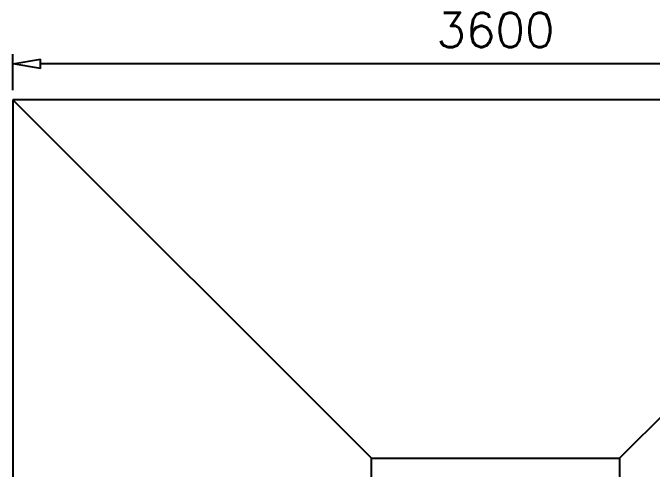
# Model space of a CAD drawing. Header units: millimetres. Extents: x 331487 to 517269, y 198509 to 399936.
# Drawn here: x 429509 to 431828, y 335349 to 337004 of the extents above; entities that cross this region are included whole.
import ezdxf

# ---------------------------------------------------------------- set-up
doc = ezdxf.new("R2010")
doc.units = ezdxf.units.MM
doc.header["$MEASUREMENT"] = 0
doc.layers.add('FOOTING', color=5, linetype='Continuous')
doc.styles.add('RO', font='romans.shx', dxfattribs={"height": 125})

# ---------------------------------------------------------------- blocks, each defined once
blk = doc.blocks.new('_ClosedBlank')
at = {"color": 0, "linetype": 'ByBlock', "lineweight": -2}
for p, q in [((-1, 0.167), (0, 0)), ((-1, 0.167), (-1, -0.167)), ((0, 0), (-1, -0.167))]:
    blk.add_line(p, q, dxfattribs=at)

msp = doc.modelspace()

# ---------------------------------------------------------------- linework, layer by layer
at = {"layer": 'FOOTING', "color": 4}
for p, q in [((429509.3, 336723.5), (429509.3, 336854.2)), ((432909.3, 336819.2), (429609.3, 336819.2))]:
    msp.add_line(p, q, dxfattribs=at)
at = {"layer": 'FOOTING'}
for p, q in [((433009.3, 336688.5), (429509.3, 336688.5)), ((429509.3, 336688.5), (429509.3, 333488.5)), ((430809.3, 335388.5), (429509.3, 336688.5)), ((431709.3, 335388.5), (433009.3, 336688.5))]:
    msp.add_line(p, q, dxfattribs=at)
at = {"layer": 'FOOTING', "color": 5}
for p, q in [((430809.3, 335388.5), (431709.3, 335388.5)), ((430809.3, 334788.5), (430809.3, 335388.5)), ((431709.3, 335388.5), (431709.3, 334788.5))]:
    msp.add_line(p, q, dxfattribs=at)

# ---------------------------------------------------------------- block references
at = {"layer": 'FOOTING', "color": 4, "xscale": 100, "yscale": 100, "zscale": 100, "rotation": 180}
msp.add_blockref('_ClosedBlank', (429509.3, 336819.2), dxfattribs=at)

# ---------------------------------------------------------------- texts
at = {"layer": 'FOOTING', "color": 3, "insert": (431259.3, 336941.7), "char_height": 125, "attachment_point": 5, "style": 'RO'}
msp.add_mtext('3600', dxfattribs=at)

doc.saveas('drawing.dxf')
